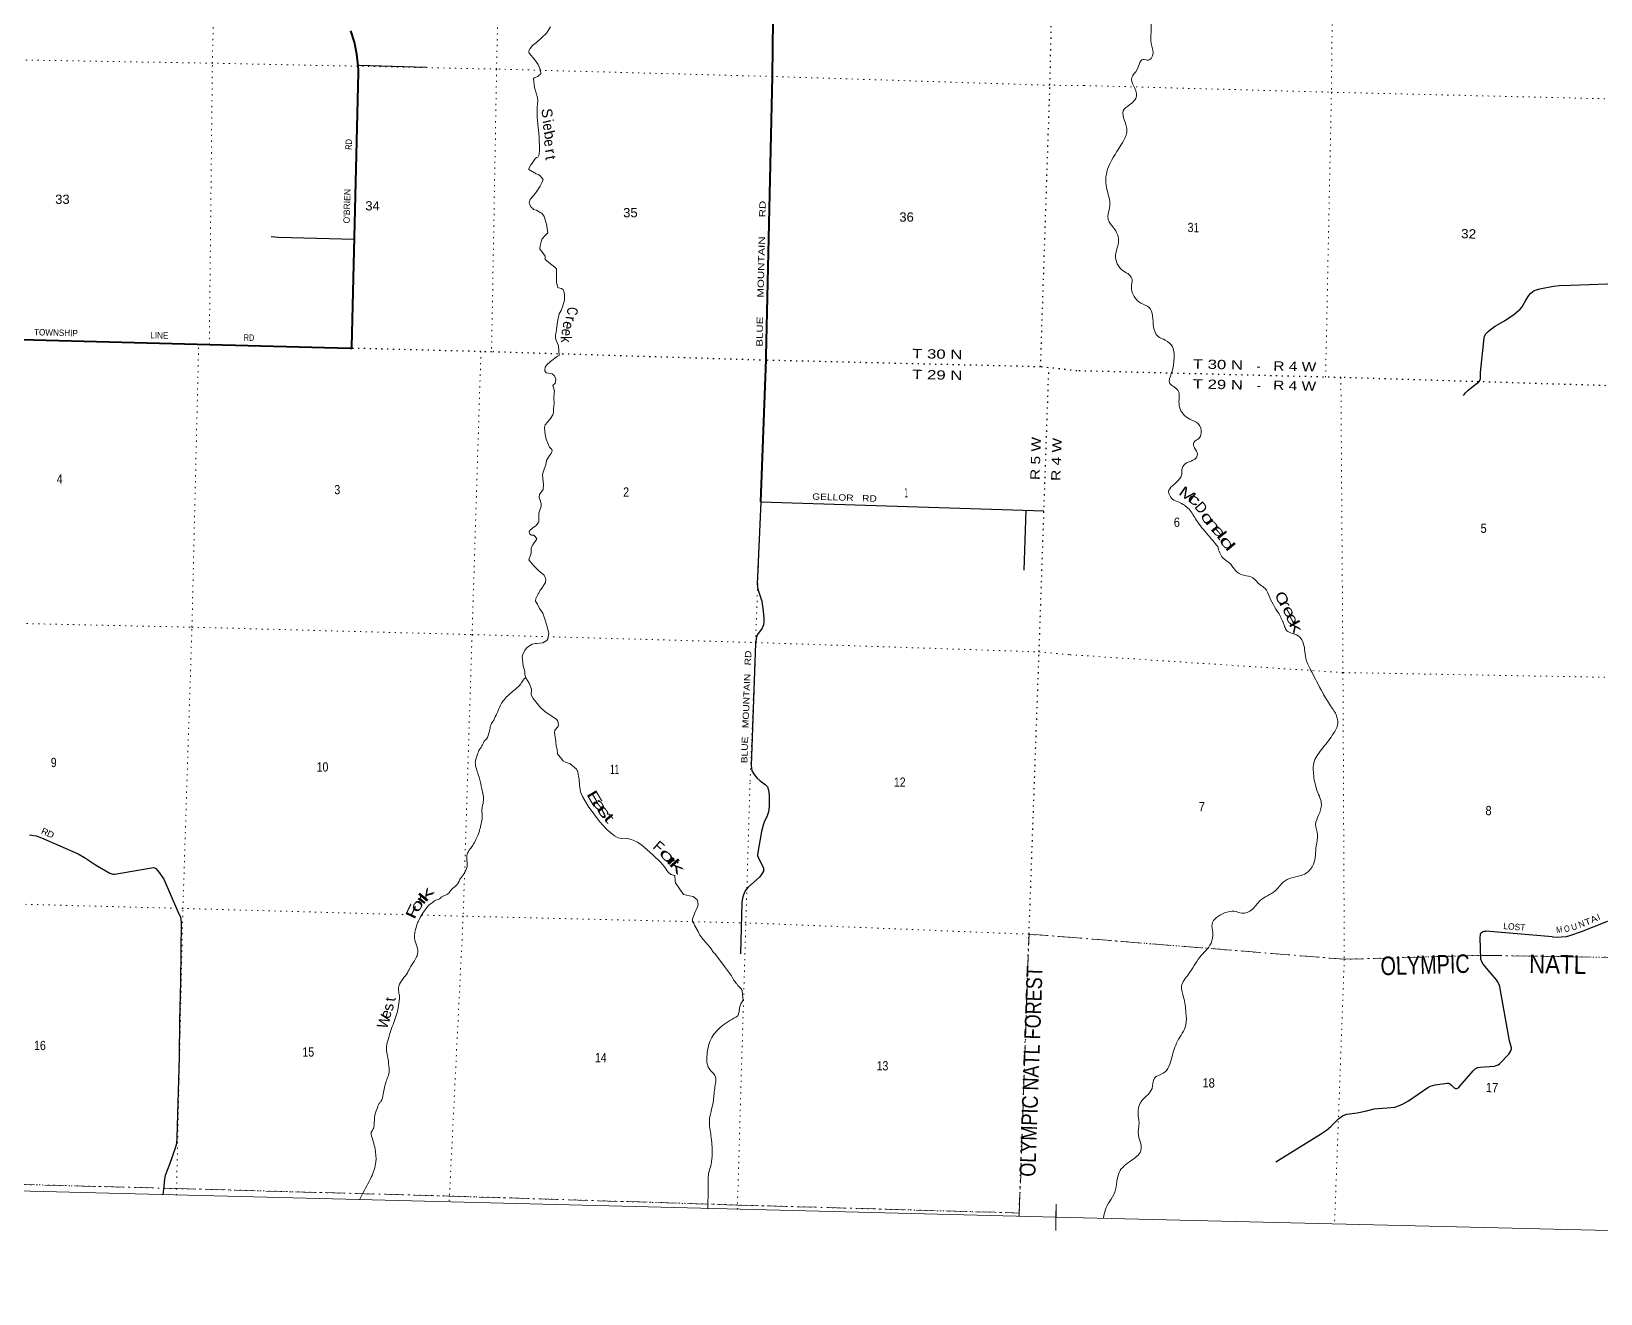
# Model space of a CAD drawing. Header units: feet. Extents: x -739708 to -488887, y 188754 to 379550.
# Drawn here: x -574176 to -544530, y 189004 to 212849 of the extents above; entities that cross this region are included whole.
import ezdxf
from ezdxf.enums import TextEntityAlignment as Align

# ---------------------------------------------------------------- set-up
doc = ezdxf.new("R2010")
doc.units = ezdxf.units.FT
doc.header["$LTSCALE"] = 73
doc.linetypes.add('DOT_DASHED', pattern=[7.7, 5, -1.2, 0.3, -1.2])
doc.linetypes.add('DOTTED', pattern=[1.5, 0.3, -1.2])
for name, color, linetype, lineweight in [('26', 7, 'Continuous', 40), ('29', 7, 'Continuous', 25), ('39', 7, 'Continuous', 13), ('4', 7, 'Continuous', 13), ('44', 7, 'DOT_DASHED', 13), ('6', 7, 'DOTTED', 25), ('7', 7, 'DOTTED', 13)]:
    doc.layers.add(name, color=color, linetype=linetype, lineweight=lineweight)
for name, color, linetype in [('27', 7, 'Continuous'), ('30', 7, 'Continuous'), ('41', 7, 'Continuous')]:
    doc.layers.add(name, color=color, linetype=linetype)

msp = doc.modelspace()

# ---------------------------------------------------------------- linework, layer by layer
at = {"layer": '26'}
for points in [[(-560398.12, 203964.28), (-560293.81, 206651.64), (-560295.52, 206714.73), (-560176.25, 212002.34), (-560160.84, 213058.52)], [(-570805.37, 206931.94), (-568151.82, 206863.32), (-568122.27, 206862.55), (-568121.68, 206887.67), (-567999.45, 212073.87), (-567999.23, 212119.41), (-567999.37, 212123.87), (-568001.65, 212197.41), (-568025.59, 212421.68), (-568072.83, 212642.22), (-568142.87, 212856.62)], [(-570805.35, 206929.7), (-576043.64, 207064.11), (-576053.75, 207064.35), (-576058.8, 208299.15), (-576056.23, 209693.22)]]:
    msp.add_lwpolyline(points, dxfattribs=at)
at = {"layer": '29'}
for p, q in [((-567980.67, 212211.97), (-566720, 212174)), ((-560398.12, 203964.28), (-555047, 203792)), ((-555389.79, 203803.04), (-555429, 202668)), ((-545437.67, 195742.32), (-546698.13, 195849.84))]:
    msp.add_line(p, q, dxfattribs=at)
for points in [[(-568073.85, 208917.3), (-569508, 208953), (-569644, 208970)], [(-547122.22, 205970), (-547082.39, 206021.86), (-547037.6, 206066.68), (-546935.22, 206147.18), (-546835.57, 206223.1), (-546822.78, 206235.91), (-546810.89, 206256.95), (-546799.01, 206294.45), (-546796.27, 206403.3), (-546730.45, 207061.91), (-546724.04, 207090.27), (-546698.45, 207134.18), (-546650, 207186.32), (-546532.99, 207274.13), (-546342.85, 207383.9), (-546167.34, 207500.99), (-546089.63, 207567.77), (-546050.33, 207603.44), (-546012.84, 207648.26), (-545940.63, 207771.75), (-545888.52, 207860.48), (-545845.56, 207903.47), (-545782.48, 207951.96), (-545677.36, 207983.97), (-545421.4, 208035.19), (-545314.44, 208050.75), (-545099.63, 208057.15), (-544222.06, 208086.42)], [(-560398.12, 203964.28), (-560462, 202409), (-560451, 202309), (-560422, 202216), (-560377, 202083), (-560350, 201898), (-560336, 201756), (-560336, 201686), (-560347, 201641), (-560373, 201574), (-560422, 201506), (-560466, 201448), (-560480, 201409), (-560494, 201289), (-560579, 198979), (-560564, 198882), (-560523, 198812), (-560472, 198750), (-560407, 198694), (-560311, 198620), (-560271, 198575), (-560249, 198515), (-560238, 198422), (-560236, 198201), (-560250, 198103), (-560277, 198030), (-560332, 197909), (-560351, 197856), (-560382, 197737), (-560453, 197338), (-560457, 197282), (-560446, 197247), (-560376, 197107), (-560346, 197045), (-560342, 197011), (-560346, 196986), (-560375, 196933), (-560422, 196869), (-560643, 196674), (-560689, 196616), (-560724, 196539), (-560741, 196472), (-560753, 196391), (-560779, 195421)], [(-574210, 197671), (-574087, 197651), (-573984, 197613), (-573290, 197313), (-573171, 197245), (-572965, 197104), (-572695, 196944), (-572639, 196929), (-572609, 196931), (-572456, 196953), (-571904, 197050), (-571860, 197051), (-571827, 197033), (-571779, 196984), (-571676, 196833), (-571415, 196236), (-571361, 196114), (-571347, 196028), (-571357, 194897), (-571379, 194155), (-571383, 193476), (-571428, 191955), (-571437, 191838), (-571455, 191771), (-571561, 191464), (-571648, 191237), (-571659, 191170), (-571674, 191033), (-571694.84, 190870.25)], [(-545437.67, 195742.32), (-545345.08, 195739.76), (-545272.87, 195742.51), (-545175.05, 195752.57), (-545111.98, 195768.12), (-544892.59, 195844.96), (-543905.32, 196232.81), (-543764.54, 196282.2), (-543645.7, 196316.96), (-543349.52, 196397.46), (-542877.83, 196536.5), (-542804.7, 196560.28), (-542569.48, 196598.21)], [(-550667.73, 191492.45), (-549819.33, 192014.49), (-549707.81, 192089.5), (-549629.19, 192160.85), (-549475.61, 192314.53), (-549407.97, 192360.26), (-549322.04, 192395.02), (-549131.9, 192416.98), (-548978.32, 192453.57), (-548810.12, 192497.47), (-548738.82, 192502.96), (-548561.48, 192512.11), (-548420.7, 192528.58), (-548349.4, 192548.7), (-548259.82, 192587.12), (-548159.26, 192643.83), (-547793.6, 192899.96), (-547742.41, 192925.57), (-547654.65, 192951.18), (-547427.95, 192980.46), (-547403.27, 192979.54), (-547376.76, 192965.82), (-547347.5, 192943.87), (-547297.23, 192889.9), (-547274.37, 192878.01), (-547245.12, 192881.66), (-547215.87, 192892.64), (-547186.61, 192921.91), (-547062.29, 193068.27), (-546937.97, 193214.63), (-546896.83, 193248.47), (-546850.21, 193273.17), (-546808.16, 193280.48), (-546725.89, 193287.81), (-546535.75, 193302.44), (-546502.84, 193311.58), (-546482.73, 193317.07), (-546464.45, 193326.22), (-546440.68, 193346.35), (-546265.16, 193529.3), (-546226.77, 193587.83), (-546213.97, 193626.25), (-546213.97, 193646.38), (-546250.54, 193778.11), (-546435.2, 194800.78), (-546447.99, 194846.52), (-546475.42, 194899.57), (-546499.18, 194934.33), (-546616.19, 195073.37), (-546747.83, 195227.05), (-546775.26, 195270.95), (-546791.71, 195322.18), (-546802.92, 195734.65)], [(-546802.92, 195734.65), (-546802.22, 195780.01), (-546799.94, 195800.59), (-546793.99, 195812.03), (-546785.77, 195823.01), (-546761.54, 195839.01), (-546749.2, 195844.05), (-546731.83, 195848.62), (-546698.13, 195849.84)]]:
    msp.add_lwpolyline(points, dxfattribs=at)
at = {"layer": '39'}
for points in [[(-564469.53, 208536.93), (-564472.62, 208603.44), (-564567.39, 208743.84), (-564564.58, 208800.18), (-564530.6, 208922.53), (-564464.98, 209002.11), (-564422.04, 209045.78), (-564445.93, 209209.28), (-564488.28, 209350.9), (-564533.71, 209416.04), (-564549.75, 209422.32), (-564635.69, 209473.96), (-564691.94, 209486.88), (-564699.74, 209505.13), (-564735.74, 209525.8), (-564767.15, 209584.68), (-564772.79, 209612.96), (-564753.84, 209671.09), (-564655.35, 209794.49), (-564566.83, 209926.1), (-564529.64, 209989.99), (-564510.79, 210040.06), (-564510.65, 210050.13), (-564564.1, 210119.41), (-564597.98, 210146.1), (-564642.18, 210156.83), (-564776.08, 210237.39), (-564777.78, 210259.57), (-564738.53, 210327.45), (-564728.22, 210343.42), (-564662.44, 210435.08), (-564631.78, 210464.84), (-564609.53, 210470.55), (-564582.56, 210524.52), (-564579.35, 210609.07), (-564583.89, 210858.89), (-564623.08, 211224.03), (-564620.41, 211413.31), (-564606.39, 211550.07), (-564611.75, 211598.48), (-564671.55, 211788.7), (-564691.41, 211952.15), (-564675, 211972.04), (-564610.12, 211999.27), (-564593.83, 212011.11), (-564552.99, 212048.77), (-564558.04, 212119.34), (-564604.98, 212220.75), (-564664.15, 212312.27), (-564771.24, 212436.73), (-564781.07, 212455.01), (-564778.66, 212483.17), (-564755.91, 212523.12), (-564706.72, 212580.79), (-564631.35, 212638.07), (-564445.43, 212814.55), (-564371.18, 212934.28)], [(-564513.38, 201861.1), (-564574.62, 201948.62), (-564613.75, 202031.77), (-564649.29, 202084.67), (-564646.59, 202132.97), (-564605.02, 202222.97), (-564588.66, 202238.84), (-564561.7, 202292.82), (-564547.34, 202310.72), (-564464.95, 202436.37), (-564458.2, 202486.62), (-564467.5, 202541.14), (-564493.16, 202579.78), (-564580.82, 202651.59), (-564682.23, 202749.77), (-564779.31, 202868.04), (-564737.22, 202994.29), (-564731.8, 203092.89), (-564704.81, 203148.89), (-564630.79, 203252.5), (-564628.63, 203262.54), (-564660.28, 203305.3), (-564670.16, 203319.55), (-564684.12, 203329.84), (-564730.4, 203334.55), (-564760.37, 203353.13), (-564769.79, 203399.59), (-564753.33, 203423.51), (-564669.69, 203494.76), (-564651.48, 203500.53), (-564600.16, 203566.23), (-564587.96, 203574.1), (-564589.51, 203749.34), (-564545.38, 203877.58), (-564546.69, 203927.94), (-564556.31, 203960.32), (-564560.14, 203974.47), (-564585.36, 204043.33), (-564576.5, 204099.58), (-564508.65, 204195.24), (-564501.24, 204291.8), (-564520.88, 204471.34), (-564510, 204527.58), (-564459.71, 204663.78), (-564442.48, 204742.06), (-564390.77, 204835.94), (-564357.95, 204875.74), (-564339.08, 204927.82), (-564342.82, 204948.01), (-564386.47, 204997), (-564452.91, 205145.02), (-564466.14, 205207.65), (-564469.92, 205225.84), (-564482.09, 205362.97), (-564467.19, 205419.14), (-564428.19, 205468.91), (-564370.8, 205536.53), (-564327.52, 205604.36), (-564314.8, 205648.47), (-564309.8, 205716.88), (-564300.27, 205821.46), (-564308.95, 205920.29), (-564297.42, 206022.83), (-564294.99, 206053), (-564323.7, 206160.18), (-564282.75, 206205.89), (-564276.24, 206238.01), (-564269.66, 206276.17), (-564294.95, 206341), (-564334.68, 206381.88), (-564451.32, 206399.74), (-564475.02, 206434.33), (-564478.8, 206452.52), (-564470, 206504.76), (-564445.22, 206546.67), (-564371.72, 206614.05), (-564237.32, 206710.73), (-564204.85, 206726.35), (-564216.43, 206905.78), (-564267.06, 207031.41), (-564276.57, 207071.83), (-564271.88, 207118.09), (-564263.14, 207166.29), (-564238.19, 207363.29), (-564203.85, 207511.82), (-564166.13, 207574.09), (-564133.2, 207661.82), (-564105.44, 207772.17), (-564101.94, 207876.86), (-564117.18, 207939.52), (-564128.9, 207965.88), (-564158.74, 207994.52), (-564215.07, 208001.41), (-564233.07, 208011.75), (-564257.96, 208104.76), (-564252.72, 208332.28), (-564258.35, 208362.58), (-564286.13, 208393.2), (-564401.78, 208481.54), (-564415.69, 208495.84), (-564469.53, 208536.93)], [(-560832.03, 194251.76), (-560805, 194332), (-560796, 194402), (-560772.39, 194478.43), (-560727.08, 194548.24), (-560732.52, 194590.61), (-560748.72, 194727.8), (-560768.38, 194762.33), (-560827.97, 194823.64), (-560843.72, 194850.06), (-560855.76, 194854.27), (-560877.35, 194894.86), (-560909.07, 194931.59), (-560921.03, 194941.84), (-560934.58, 194980.3), (-560950.36, 195004.71), (-561078.82, 195183.86), (-561264.81, 195428.31), (-561288.67, 195450.82), (-561347.89, 195538.31), (-561480.79, 195689.32), (-561550.09, 195776.95), (-561577.32, 195845.83), (-561648.2, 195963.7), (-561653.91, 195987.95), (-561683.47, 196034.72), (-561688.87, 196081.12), (-561651.09, 196187.29), (-561592.94, 196309.26), (-561582.18, 196357.44), (-561583.76, 196387.67), (-561585.58, 196401.79), (-561597.05, 196446.27), (-561676.79, 196507.88), (-561745.13, 196520.99), (-561853.65, 196542.75), (-562009.69, 196766.62), (-562013.35, 196792.86), (-562021.89, 196901.74), (-562094.2, 196918.93), (-562149.9, 196970.11), (-562193.26, 197039.23), (-562280.44, 197145.27), (-562439.5, 197298.69), (-562646.55, 197479.02), (-562722.37, 197532.51), (-562804.47, 197569.99), (-562850.68, 197580.75), (-562888.76, 197595.43), (-562955.12, 197606.49), (-563033.75, 197603.63), (-563090, 197616.56), (-563162.08, 197649.86), (-563301.53, 197764.73), (-563446.4, 197923.98), (-563657.93, 198215.14), (-563764.24, 198393.96), (-563803.26, 198485.17), (-563823.63, 198612.36), (-563828.22, 198715.13), (-563856.12, 198880.69), (-563862.1, 198884.8), (-563875.87, 198909.18), (-563999.4, 199009.71), (-564085.56, 199045.24), (-564129.55, 199070.07), (-564238.53, 199202.6), (-564245.33, 199291.31), (-564264.69, 199347.99), (-564265.45, 199436.61), (-564295.31, 199606.24), (-564286.65, 199648.4), (-564225.2, 199717.96), (-564220.51, 199764.22), (-564239.73, 199830.97), (-564269.47, 199865.65), (-564469.15, 199997.53), (-564572.62, 200091.72), (-564598.42, 200120.3), (-564699.44, 200244.66), (-564736.77, 200313.7), (-564729.19, 200422.34), (-564773.94, 200535.79), (-564832.99, 200635.35), (-564854.28, 200698.1), (-564855.44, 200758.54), (-564886.21, 200863.73), (-564901.98, 201031.12), (-564893.24, 201079.32), (-564853.85, 201157.28), (-564804.6, 201218.98), (-564717.19, 201272.04), (-564654.53, 201285.21), (-564636.37, 201286.95), (-564515.3, 201297.21), (-564440.09, 201342.42), (-564417.46, 201374.3), (-564401.91, 201476.78), (-564422.57, 201583.83), (-564461.16, 201705.24), (-564513.38, 201861.1)]]:
    msp.add_lwpolyline(points, dxfattribs=at)
for points in [[(-550315.88, 218705.35), (-550702.47, 218530.73), (-551215.35, 218465.98), (-551441.89, 218420.81), (-551700.76, 218370.33), (-551840.77, 218409.9), (-551925.9, 218298.89), (-551945.39, 218067.31), (-551949.12, 217647.71), (-551954.67, 217322.98), (-552070.69, 217095.66), (-552172.3, 216882.13), (-552306.89, 216808.59), (-552507.97, 216819.31), (-552747.66, 216728.04), (-552909.64, 216515.91), (-552985.88, 216354.25), (-553000.09, 216003.49), (-553010.07, 215747.48), (-552926.46, 215620.43), (-552850.85, 215495.59), (-552844.37, 215255.33), (-552795.06, 215038.29), (-552823.95, 214835.17), (-552971.57, 214548.05), (-553087.36, 214244.05), (-553025.85, 214032.78), (-552894.55, 213878.4), (-552843.09, 213667.36), (-552974.7, 213462.59), (-553036.59, 213139.18), (-553022.01, 212900.75), (-553015.06, 212593.89), (-552993.65, 212389.61), (-553070.07, 212306.64), (-553176.53, 212317.19), (-553236.24, 212260.06), (-553283.66, 212125.98), (-553385.78, 211977.02), (-553355.09, 211824.98), (-553297.27, 211627.92), (-553425.88, 211465.45), (-553549.43, 211347.26), (-553525.43, 211167.13), (-553479.78, 210966.31), (-553557.1, 210758.27), (-553827.76, 210288.38), (-553874.38, 210101.82), (-553863.17, 209891.71), (-553802.55, 209555.36), (-553834.57, 209390.65), (-553830.88, 209289.68), (-553745.44, 209154.52), (-553637.69, 208940.16), (-553655.49, 208781.17), (-553693.36, 208624.67), (-553660.94, 208460.48), (-553549.35, 208324.71), (-553434.28, 208251.42), (-553380.1, 208157.34), (-553395.37, 208020.49), (-553354.67, 207866.2), (-553213.27, 207713.6), (-553058.1, 207633.32), (-552993.4, 207472.41), (-552976.1, 207264.18), (-552891.65, 207086.68), (-552754.41, 207014.88), (-552620.44, 206888.69), (-552590.19, 206631.73), (-552640.18, 206386.73), (-552668.7, 206199.75), (-552577.73, 206129.03), (-552503.1, 206048.6), (-552494.6, 205895.06), (-552480.2, 205735.32), (-552291.87, 205523.12), (-552134.73, 205440.77), (-552074.52, 205259.8), (-552123.15, 205160.04), (-552213.47, 205085.47), (-552201.83, 204980.28), (-552146.15, 204863.97), (-552198.76, 204766.33), (-552339.1, 204705.02), (-552436.31, 204594.29), (-552445.3, 204467.38), (-552543.27, 204331.98), (-552619.93, 204261.99), (-552694.28, 204150.34), (-552679.91, 204105.36), (-552616.98, 204011.34), (-552499.53, 203954.13), (-552305.3, 203822.49), (-552165.25, 203611.41), (-551950.11, 203340.07), (-551764.07, 203115.81)], [(-551764.07, 203115.81), (-551666.34, 202903.69), (-551518.15, 202783.22), (-551426.3, 202664.05), (-551275.34, 202575.8), (-551099.35, 202525.3), (-550963.47, 202395.02), (-550868.43, 202326.23), (-550787.58, 202166.96), (-550586.63, 201805.15), (-550500.59, 201609.45), (-550460.21, 201527.8), (-550352.68, 201476.88), (-550213.42, 201405.04), (-550122.24, 201170.88), (-550099.88, 201006.92), (-550010.29, 200790.96), (-549780.84, 200355.85), (-549631.58, 200108.23), (-549517.28, 199915.91), (-549501.29, 199737.98), (-549575.29, 199586.35), (-549776.9, 199314.61), (-549939.96, 199056.1), (-549950.23, 198787.98), (-549882.54, 198495.86), (-549803.9, 198241.81), (-549856.79, 198045.31), (-549913.24, 197869.06), (-549879.57, 197672.56), (-549902.61, 197461.23), (-549952.85, 197119.39), (-550091.75, 196947.08), (-550361.58, 196858.52), (-550526.58, 196775.6), (-550679.38, 196611.68), (-550961.48, 196428.57), (-551114.42, 196258.61), (-551309.24, 196192.52), (-551453.36, 196228.15), (-551633.29, 196196.02), (-551869.81, 195981.59), (-551857.28, 195827.95), (-551890.24, 195622.91), (-552103.79, 195357.5), (-552316.6, 195037.59), (-552446.66, 194812.62), (-552407.32, 194599.84), (-552363.69, 194312.31), (-552365.06, 194080.3), (-552523.26, 193771.24), (-552631, 193467.05), (-552793.03, 193166.14), (-552960.24, 193075.2), (-553005.09, 192878.5), (-553191.44, 192656.85), (-553267.74, 192406.41), (-553249.6, 192234.48), (-553263.23, 191994.69), (-553218.61, 191836.27), (-553219.88, 191695.06), (-553397.11, 191519.6), (-553625.86, 191292.89), (-553668.04, 191124.38), (-553706.94, 190923.51), (-553803.64, 190748.2), (-553885.82, 190590.71), (-553925.69, 190423.88)], [(-567759.91, 192015.42), (-567755.37, 192051.6), (-567726.53, 192095.47), (-567701.2, 192177.66), (-567695.3, 192310.48), (-567686.36, 192372.78), (-567629.51, 192545.12), (-567606.67, 192593.11), (-567573.86, 192632.9), (-567529.6, 192771.19), (-567471.7, 193018.02), (-567438.14, 193112.17), (-567427.66, 193140.21), (-567421.33, 193303.23), (-567448.78, 193501), (-567456.35, 193535.34), (-567467.56, 193597.94), (-567430.07, 193826.96), (-567385.66, 193975.32), (-567276.57, 194279.79), (-567248.67, 194400.21), (-567224.02, 194577.05), (-567226.91, 194657.65), (-567243.65, 194756.58), (-567232.75, 194814.82), (-567160.39, 194944.64), (-567072.05, 195064.15), (-567011.97, 195180.06), (-566923.4, 195315.67), (-566881.71, 195413.73), (-566879.58, 195421.76), (-566935.86, 195718.63), (-566936.99, 195781.08), (-566919.39, 195885.53), (-566873.16, 196019.77), (-566829.61, 196107.74), (-566751.19, 196237.47), (-566638.55, 196364.67), (-566577.48, 196408.07), (-566561.17, 196421.92), (-566465.87, 196462.78), (-566433.21, 196492.5), (-566282.88, 196576.85), (-566276.67, 196588.84), (-566225.4, 196650.5), (-566174.47, 196690.02), (-566108.82, 196771.61), (-566104.69, 196779.6), (-566071.48, 196847.58), (-565995.48, 196949.15), (-565964.26, 197019.17), (-565941.08, 197091.32), (-565940.71, 197117.5), (-565950.78, 197260.64), (-565925.38, 197346.85), (-565890.33, 197402.72), (-565836.86, 197478.44), (-565731.12, 197688.32), (-565707.87, 197764.5), (-565660.17, 198003.44), (-565664.27, 198140.45), (-565657.32, 198204.79), (-565650.91, 198230.87), (-565635.05, 198355.5), (-565651.36, 198484.64), (-565676.05, 198591.74), (-565689.19, 198660.41), (-565750.88, 198858.7), (-565781.76, 199098.81), (-565754.48, 199174.93), (-565741.82, 199215.03), (-565640.51, 199396.78), (-565609.48, 199452.71), (-565580.93, 199476.44), (-565524.35, 199630.67), (-565522.24, 199636.68), (-565498.61, 199741.05), (-565459.33, 199810.96), (-565345.07, 200052.93), (-565293.21, 200156.88), (-565219.31, 200252.45), (-565129.35, 200343.74), (-565039.66, 200414.9), (-564929.27, 200526.03), (-564867.53, 200615.73), (-564836.89, 200645.48), (-564836.3, 200646.01)], [(-560832.03, 194251.76), (-561128, 194060), (-561322, 193845), (-561411, 193517), (-561371, 193254), (-561263, 193126), (-561267, 192879), (-561295, 192621), (-561367, 192262), (-561337, 191988), (-561314, 191651), (-561335, 191445), (-561381, 191274), (-561389, 191001), (-561395, 190758), (-561395.91, 190609.04)], [(-567759.91, 192015.42), (-567682, 191734), (-567669, 191492), (-567755, 191204), (-567929, 190874), (-567975.5, 190774.35)]]:
    msp.add_spline(points, degree=3, dxfattribs=at)
at = {"layer": '4'}
for q in [(-554825.04, 190196.04), (-554819.02, 190445.98), (-554819.02, 190445.98), (-554819.02, 190445.98)]:
    msp.add_line((-554813.01, 190695.9), q, dxfattribs=at)
msp.add_lwpolyline([(-534936.22, 373877.7), (-519702.48, 373516.18), (-489136.84, 372822.34), (-493183.05, 189004.41), (-524001.53, 189704), (-554819.03, 190445.97), (-585635.48, 191230.33), (-616450.82, 192057.09), (-647264.98, 192926.23), (-678077.93, 193837.75), (-708889.59, 194791.67), (-739699.92, 195787.95)], dxfattribs=at)
msp.add_lwpolyline([(-534936.22, 373877.7), (-519702.48, 373516.18), (-489136.84, 372822.34), (-493183.05, 189004.41), (-524001.53, 189704), (-554819.03, 190445.97), (-585635.48, 191230.33), (-616450.82, 192057.09), (-647264.98, 192926.23), (-678077.93, 193837.75), (-708889.59, 194791.67), (-739699.92, 195787.95)], dxfattribs=at)
at = {"layer": '44'}
msp.add_line((-555514.27, 190463.2), (-555512.03, 190527.1), dxfattribs=at)
for points in [[(-581929.33, 196557.05), (-577934, 196455), (-577938, 193971), (-576679, 193940), (-576733.72, 191130.17), (-576731.59, 191131.27), (-571435.28, 190988.55), (-566275.95, 190846.83), (-560834.99, 190676.81), (-555512.03, 190527.1)], [(-555512.03, 190527.1), (-555328.15, 195796.17), (-554687.78, 195746.09)], [(-554687.78, 195746.09), (-549372.64, 195320.21), (-546759.69, 195394.63), (-544058.86, 195352), (-544061.11, 190182.15)]]:
    msp.add_lwpolyline(points, dxfattribs=at)
at = {"layer": '6'}
msp.add_line((-554423.03, 206436.46), (-555109.8, 206511.8), dxfattribs=at)
for points in [[(-555109.8, 206511.8), (-554933.26, 211833.83), (-554809.65, 217152), (-554691.98, 222459.84), (-554578.8, 227878.77), (-554437.93, 233510.63)], [(-555109.8, 206511.8), (-560293.72, 206635.41), (-565483.64, 206794.3), (-565682.38, 206799.96), (-570816.59, 206930.1), (-571015.7, 206933.03), (-576053.59, 207063.62), (-576318.99, 207057.53), (-581378.69, 207089.28), (-585220.08, 207120.81)], [(-555514.27, 190463.21), (-555328.15, 195796.17), (-555137.82, 201128.77), (-554953.42, 206492.85)], [(-533537.02, 205918.25), (-538810.27, 205984.39), (-544101.44, 206145.78), (-549436.83, 206310.22), (-554423.03, 206436.46)]]:
    msp.add_lwpolyline(points, dxfattribs=at)
at = {"layer": '7'}
for p, q in [((-565387.57, 212136.61), (-565482.16, 206791.67)), ((-555140.35, 201125.96), (-554555.85, 201073.35)), ((-555329.66, 195793.87), (-560681.24, 196008.61)), ((-555328.53, 195792.13), (-554687.78, 195746.12)), ((-571435.28, 190988.55), (-576733.72, 191130.17)), ((-555514.04, 190527.16), (-560834.99, 190676.81))]:
    msp.add_line(p, q, dxfattribs=at)
for points in [[(-549159.74, 234634.88), (-549194.65, 233049.49), (-549315.36, 227693.22), (-549453.89, 222349.48), (-549559.62, 217031.21), (-549615.32, 211699.67), (-549725.41, 206320.01)], [(-570814.46, 206931.19), (-570757.36, 212246.98), (-570632.35, 217493.89), (-570526.17, 222832.95), (-570407.16, 228176.61), (-570320.84, 232453.18)], [(-560839.54, 190595.88), (-560679.09, 196006.49), (-560598.54, 198683.73), (-560495.13, 201303.4), (-560295.32, 206632.76), (-560176.02, 211998.2), (-560124.87, 217312.03), (-560056.84, 221327.19)], [(-565232.26, 219356.53), (-565268.94, 217409.16), (-565388.63, 212135.54)], [(-554289.55, 211826.26), (-554935.38, 211830.85), (-560176.01, 211997.13), (-565385.43, 212136.63), (-570753.09, 212248.09), (-576057.44, 212337.26), (-581324.62, 212310.86), (-585080.28, 212469.02)], [(-554289.55, 211826.26), (-549615.32, 211699.67), (-544309.27, 211572.23), (-538985.26, 211438.32), (-533689.64, 211294.99), (-529573.53, 211176.04)], [(-571435.95, 190863.65), (-571313.81, 196278.41), (-571143.27, 201594.52), (-571015.7, 206933.03)], [(-565683.46, 206802.09), (-565850.78, 201451.54), (-566018.35, 196136.52), (-566283.7, 190732.82)], [(-549436.83, 206310.22), (-549397.51, 200736.36), (-549372.64, 195320.21), (-549556.51, 190316.27)], [(-581775.7, 201774.59), (-576455.91, 201709.31), (-571142.2, 201593.45), (-565849.74, 201454.76), (-560495.13, 201303.4), (-555137.15, 201127.22)], [(-532978.33, 200477.64), (-533490.39, 200485.45), (-538777.45, 200564.02), (-544118.88, 200641.84), (-549397.51, 200736.36), (-554555.85, 201073.35)], [(-567154.5, 196165.82), (-571311.67, 196280.56), (-576629.6, 196419.92), (-581930.68, 196559.19)], [(-560678.02, 196006.49), (-566016.19, 196134.4), (-566834.53, 196156.99)], [(-554687.78, 195746.12), (-549372.64, 195320.21), (-546759.69, 195394.63), (-544058.86, 195352), (-538738.44, 195236.33), (-533442.3, 195201.94), (-528204.53, 195082.14), (-525544.03, 195004.13)], [(-560833.94, 190678.95), (-566275.95, 190846.83), (-571435.28, 190989.62)]]:
    msp.add_lwpolyline(points, dxfattribs=at)

# ---------------------------------------------------------------- texts
at = {"layer": '27'}
for s, height, rotation, width, p in [('RD', 120.9, 88.65, 0.8, (-568124.22, 210611.11)), ('BLUE      MOUNTAIN      RD', 120, 88.708, 1.35, (-560363.63, 206891.85)), ('TOWNSHIP', 120.9, 358.53, 0.95, (-574127.82, 207108.79)), ('LINE', 120.9, 358.529, 0.95, (-571931.33, 207051.21)), ('RD', 120.9, 358.519, 0.8, (-570168.17, 207006.25))]:
    msp.add_text(s, height=height, rotation=rotation, dxfattribs=dict(at, width=width)).set_placement(p)
msp.add_text("O'BRIEN", height=120.9, rotation=88.65, dxfattribs=at).set_placement((-568162.47, 209219.19))
at = {"layer": '30', "width": 1.2}
for s, rotation, p in [('GELLOR   RD', 358.156, (-559425.55, 204003)), ('BLUE   MOUNTAIN   RD', 87.893, (-560651.9, 199021.95))]:
    msp.add_text(s, height=120, rotation=rotation, dxfattribs=at).set_placement(p)
at = {"layer": '30'}
for s, rotation, width, p in [('R', 336.622, 1.1, (-573945.12, 197674.95)), ('D', 336.622, 1.1, (-573836.12, 197626.56)), ('U', 15.165, 0.95, (-545014.71, 195876.27)), ('T', 20.043, 1.25, (-544753.28, 195974.57)), ('A', 22.043, 1.2, (-544636.98, 196025.7)), ('M', 4.418, 0.75, (-545308.17, 195820.33)), ('O', 10.155, 0.8, (-545156.58, 195839.62))]:
    msp.add_text(s, height=120, rotation=rotation, dxfattribs=dict(at, width=width)).set_placement(p, align=Align.CENTER)
msp.add_text('LOST', height=120, rotation=355.124, dxfattribs=at).set_placement((-546372.74, 195892.34))
for s, rotation, p in [('N', 20.524, (-544869.44, 195929.82)), ('I', 21.267, (-544545.93, 196067.4))]:
    msp.add_text(s, height=120, rotation=rotation, dxfattribs=at).set_placement(p, align=Align.CENTER)
at = {"layer": '41'}
for s, rotation, p in [('S', 276.126, (-564531.29, 211294.21)), ('i', 283.126, (-564510.8, 211127.84)), ('t', 278.962, (-564463.42, 210447.49)), ('e', 256.426, (-564130.16, 207316.04)), ('r', 262.982, (-564082.31, 207431.59)), ('F', 318.946, (-562389.08, 197373.31)), ('t', 83.831, (-567299, 194552.18)), ('W', 70.554, (-567425.26, 194109.82))]:
    msp.add_text(s, height=200, rotation=rotation, dxfattribs=at).set_placement(p, align=Align.CENTER)
for s, rotation, width, p in [('e', 277.041, 0.9, (-564506.69, 211033.07)), ('b', 283.041, 1.1, (-564480.19, 210870.98)), ('e', 278.448, 0.9, (-564486.85, 210730.05)), ('r', 281.335, 1.1, (-564462.23, 210565.81)), ('C', 265.782, 0.8, (-564054.7, 207569.81)), ('k', 271.085, 0.9, (-564173.56, 207029.65)), ('e', 261.879, 0.9, (-564156.38, 207173.99)), ('E', 300.732, 1.65, (-563622.01, 198315.08)), ('a', 305.999, 1.8, (-563515.93, 198176.06)), ('s', 305.999, 1.95, (-563437.69, 198056.29)), ('t', 312.293, 1.9, (-563332.46, 197925.34)), ('o', 316.034, 2, (-562231.38, 197209.09)), ('r', 315.425, 2.25, (-562120.58, 197098.14)), ('k', 311.101, 2.1, (-562051.98, 197010.84)), ('k', 50.829, 2.05, (-566642.1, 196486.05)), ('F', 64.801, 1.65, (-566884.15, 196180.52)), ('o', 57.411, 1.55, (-566816.56, 196283.73)), ('r', 54.519, 1.85, (-566725.88, 196403.89)), ('e', 75.394, 1.05, (-567384.06, 194260.68)), ('s', 83.306, 1.05, (-567337.72, 194404.3))]:
    msp.add_text(s, height=200, rotation=rotation, dxfattribs=dict(at, width=width)).set_placement(p, align=Align.CENTER)
for s, rotation, width, p in [('M', 324.434, 1.4, (-552518.95, 204114.24)), ('c', 328.765, 1.7, (-552354.72, 203984.84)), ('o', 302.176, 1.55, (-552099.58, 203701.89)), ('n', 308.042, 1.85, (-552013.82, 203578.13)), ('a', 308.522, 1.85, (-551899.75, 203447.06)), ('l', 309.207, 1.6, (-551791.32, 203306.76)), ('d', 309.668, 2, (-551751.85, 203231.37)), ('C', 298.469, 1.3, (-550700.06, 202206.22)), ('r', 298.482, 1.6, (-550609.65, 202052.48)), ('e', 299.325, 1.45, (-550553.5, 201938.13)), ('e', 298.538, 1.45, (-550492.27, 201799.02)), ('k', 298.599, 1.65, (-550425.78, 201656.19))]:
    msp.add_text(s, height=200, rotation=rotation, dxfattribs=dict(at, width=width)).set_placement(p)
msp.add_text('D', height=200, rotation=310.528, dxfattribs=at).set_placement((-552214.85, 203860.66))
at = {"layer": '44'}
for s, height, rotation, width, p in [('OLYMPIC', 350, 1.631, 0.8, (-548683.36, 195017.9)), ('NATL', 350, 359.096, 0.9, (-545883.36, 195059.59)), ('OLYMPIC NATL FOREST', 300, 88.001, 0.85, (-555210.04, 191207.66))]:
    msp.add_text(s, height=height, rotation=rotation, dxfattribs=dict(at, width=width)).set_placement(p)
at = {"layer": '6'}
for s, rotation, width, p in [('T 30 N', 358.634, 1.35, (-557537.56, 206678.18)), ('T 30 N', 358.54, 1.35, (-552236.34, 206481.85)), ('T 29 N', 358.634, 1.35, (-557537.16, 206284.17)), ('R 4 W', 358.54, 1.25, (-550716.13, 206443.37)), ('T 29 N', 358.54, 1.35, (-552237.26, 206105.21)), ('R 4 W', 358.54, 1.25, (-550718.28, 206078.82)), ('R 5 W', 88.031, 1.25, (-555130.82, 204371.22)), ('R 4 W', 88.031, 1.25, (-554737.33, 204353.78))]:
    msp.add_text(s, height=175, rotation=rotation, dxfattribs=dict(at, width=width)).set_placement(p)
for p in [(-551034.11, 206437.57), (-551025.57, 206075.82)]:
    msp.add_text('-', height=175, rotation=358.54, dxfattribs=at).set_placement(p)
at = {"layer": '7'}
for s, width, p in [('33', 1.05, (-573726.51, 209590.04)), ('34', 1.05, (-567867.44, 209466.43)), ('35', 1.05, (-562996.12, 209337.55)), ('36', 1.05, (-557778.75, 209254.47)), ('4', 0.85, (-573696.94, 204307.28)), ('3', 0.85, (-568451.96, 204104.6)), ('2', 0.85, (-562995.6, 204060.48)), ('1', 0.4, (-557683.11, 204048.02)), ('9', 0.85, (-573809.62, 198950.58)), ('10', 0.85, (-568787.07, 198866.43)), ('11', 0.65, (-563242.79, 198821.73)), ('12', 0.85, (-557882.03, 198579.23)), ('16', 0.85, (-574125.73, 193604.67)), ('15', 0.85, (-569055.89, 193482.24)), ('14', 0.85, (-563528.82, 193375.23)), ('13', 0.85, (-558207.58, 193220.41))]:
    msp.add_text(s, height=175, dxfattribs=dict(at, width=width)).set_placement(p)
for s, width, p in [('31', 0.85, (-552334.34, 209059.16)), ('32', 1.1, (-547169.61, 208941.06)), ('6', 0.9, (-552595.76, 203491.44)), ('5', 0.9, (-546800.3, 203376.27)), ('7', 0.9, (-552125.18, 198117.76)), ('8', 0.9, (-546708.11, 198043.7)), ('18', 0.9, (-552054.3, 192900.78)), ('17', 0.9, (-546700.46, 192811.51))]:
    msp.add_text(s, height=175, rotation=358.668, dxfattribs=dict(at, width=width)).set_placement(p)

doc.saveas('drawing.dxf')
